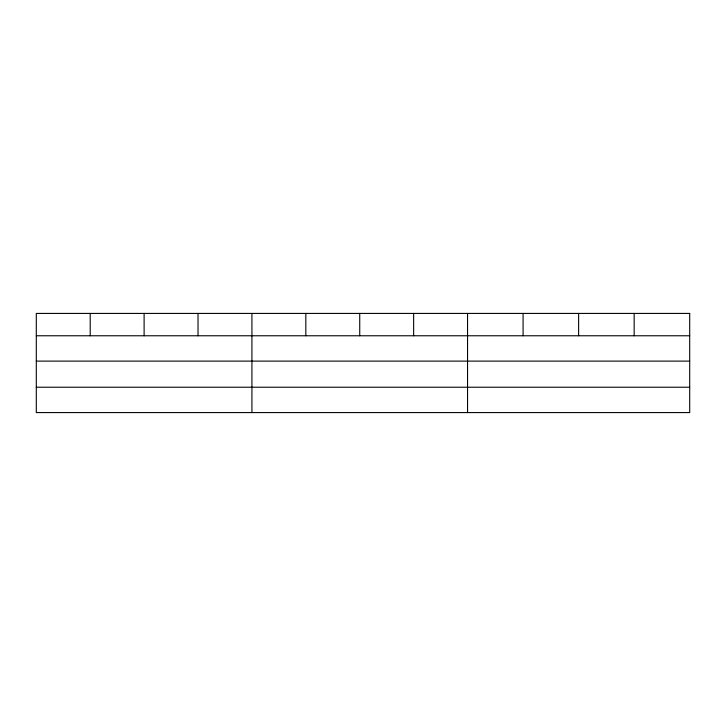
<?xml version="1.0" encoding="UTF-8"?>
<svg xmlns="http://www.w3.org/2000/svg" width="726" height="726" viewBox="0 0 726 726"><rect width="100%" height="100%" fill="white"/><g stroke="black" fill="none" stroke-linecap="round" stroke-linejoin="round"><path stroke-width="1.09" d="M36.3 335.766L689.7 335.766M36.3 361.112L689.7 361.112M36.3 387.221L689.7 387.221M634.161 313.423L634.161 335.766M578.622 313.423L578.622 335.766M523.083 313.423L523.083 335.766M467.544 313.423L467.544 412.577M413.639 313.423L413.639 335.766M359.733 313.423L359.733 335.766M305.827 313.423L305.827 335.766M251.922 313.423L251.922 412.577M198.016 313.423L198.016 335.766M144.111 313.423L144.111 335.766M90.206 313.423L90.206 335.766M689.7 313.423L36.3 313.423L36.3 412.577L689.7 412.577L689.7 313.423"/></g></svg>
